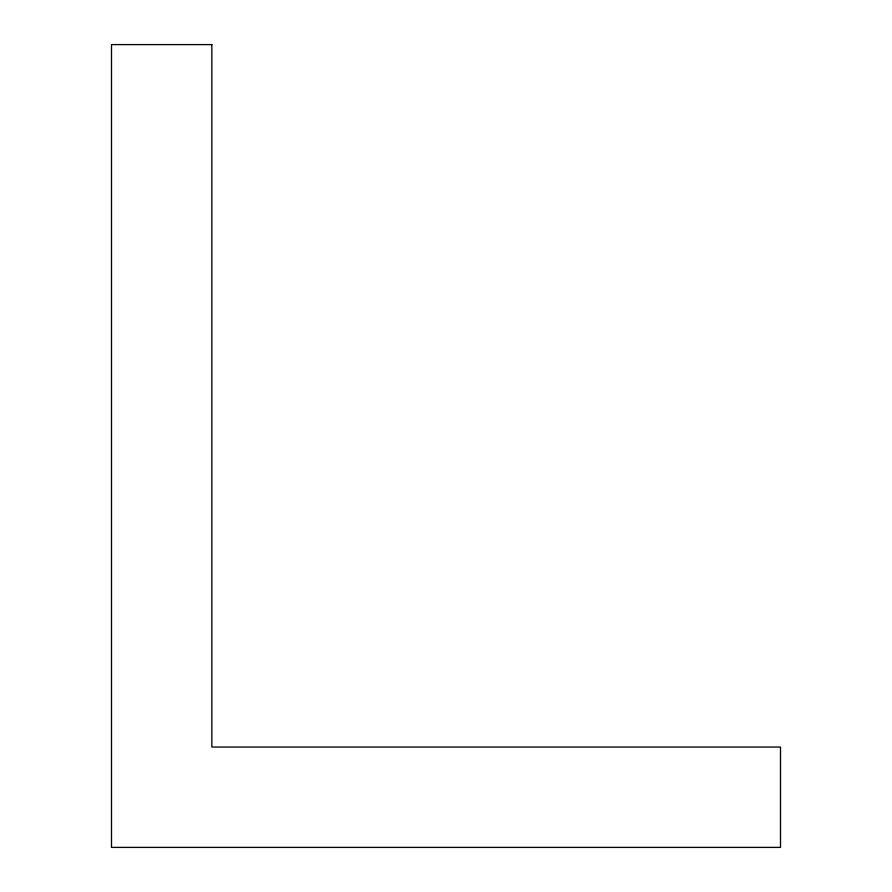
<?xml version="1.0" encoding="UTF-8"?>
<svg xmlns="http://www.w3.org/2000/svg" width="892" height="892" viewBox="0 0 892 892"><rect width="100%" height="100%" fill="white"/><g stroke="black" fill="none" stroke-linecap="round" stroke-linejoin="round"><path stroke-width="1.34" d="M211.85 44.6L111.5 44.6L111.5 847.4L780.5 847.4L780.5 747.05L211.85 747.05L211.85 44.6"/></g></svg>
